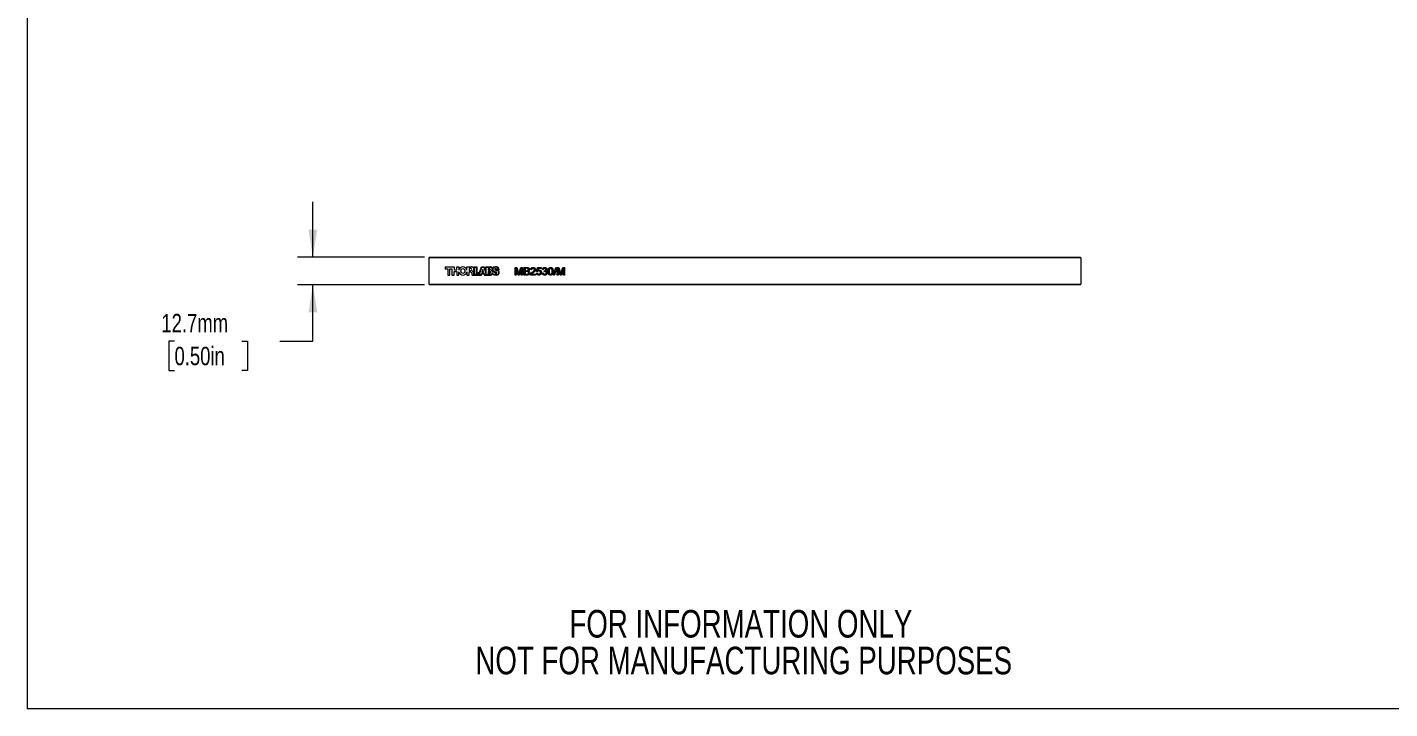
# Model space of a CAD drawing. Header units: millimetres. Extents: x 2 to 278, y 1 to 215.
# Drawn here: x 1.6 to 158.3, y 0.9 to 79.3 of the extents above; entities that cross this region are included whole.
import ezdxf

# ---------------------------------------------------------------- set-up
doc = ezdxf.new("R2010")
doc.units = ezdxf.units.MM
doc.styles.add('SLDTEXTSTYLE0', font='TXT', dxfattribs={"width": 0.75})
doc.dimstyles.new('SLDDIMSTYLE3', dxfattribs={"dimtxt": 2.116667, "dimasz": 3.175, "dimexe": 0, "dimexo": 0.0625, "dimgap": 0.529167, "dimtad": 0, "dimtih": 1, "dimtoh": 1, "dimdec": 1, "dimlfac": 4, "dimrnd": 1e-09, "dimzin": 12, "dimdsep": 46, "dimtxsty": 'SLDTEXTSTYLE0', "dimsah": 1, "dimcen": 0.09, "dimadec": 0, "dimazin": 3, "dimtfac": 1, "dimtdec": 1, "dimtmove": 0, "dimatfit": 0, "dimfxl": 1, "dimfrac": 2, "dimtolj": 1, "dimtzin": 12, "dimarcsym": 0})

# ---------------------------------------------------------------- blocks, each defined once
blk = doc.blocks.new('SW_NOTE_2')
at = {"color": 0, "linetype": 'Continuous', "lineweight": 0, "char_height": 3.175, "attachment_point": 2, "style": 'SLDTEXTSTYLE0'}
for s, insert in [('FOR INFORMATION ONLY', (25.05, 4.09)), ('NOT FOR MANUFACTURING PURPOSES', (25.38, -0.14))]:
    blk.add_mtext(s, dxfattribs=dict(at, insert=insert))
blk = doc.blocks.new('_D_7')
at = {"color": 7, "linetype": 'Continuous', "lineweight": 18}
for p, q in [((34.44, 52.84), (34.44, 59.19)), ((47.26, 52.84), (32.66, 52.84)), ((47.26, 49.66), (32.66, 49.66)), ((34.44, 43.16), (34.44, 49.66)), ((18.52, 43.16), (17.87, 43.16)), ((17.87, 43.16), (17.87, 39.8)), ((26.27, 43.16), (26.92, 43.16)), ((26.92, 43.16), (26.92, 39.8)), ((30.63, 43.16), (34.44, 43.16)), ((17.87, 39.8), (18.52, 39.8)), ((26.92, 39.8), (26.27, 39.8))]:
    blk.add_line(p, q, dxfattribs=at)
for points in [[(34.44, 52.84), (34.94, 56.01), (33.93, 56.01)], [(34.44, 49.66), (33.93, 46.49), (34.94, 46.49)]]:
    blk.add_solid(points, dxfattribs=at)
at = {"color": 7, "linetype": 'Continuous', "lineweight": 18, "char_height": 2.117, "attachment_point": 1, "style": 'SLDTEXTSTYLE0'}
for s, insert in [('12.7mm', (17.01, 46.32)), ('0.50in', (18.52, 42.53))]:
    blk.add_mtext(s, dxfattribs=dict(at, insert=insert))

msp = doc.modelspace()

# ---------------------------------------------------------------- linework, layer by layer
at = {"color": 7, "linetype": 'Continuous', "lineweight": 18}
for p, q in [((1.5793501, 214.64538), (1.5793501, 0.90316426)), ((47.77722733, 52.7625), (47.85222733, 52.8375)), ((48.52722733, 52.7625), (47.77722733, 52.7625)), ((47.77722733, 52.7625), (47.77722733, 49.7375)), ((47.85222733, 52.8375), (48.52722733, 52.8375)), ((48.52722733, 52.8375), (122.02722733, 52.8375)), ((122.02722733, 52.7625), (48.52722733, 52.7625)), ((52.15105463, 51.72688283), (52.68455794, 51.72688283)), ((52.15105463, 51.34810951), (52.15105463, 51.72688283)), ((122.02722733, 52.8375), (122.70222733, 52.8375)), ((122.77722733, 52.7625), (122.02722733, 52.7625)), ((122.77722733, 52.7625), (122.70222733, 52.8375)), ((122.77722733, 52.7625), (122.77722733, 49.7375)), ((49.65222733, 51.71875167), (50.6826846, 51.71875167)), ((49.65222733, 51.71875167), (49.65222733, 51.4998008)), ((49.65222733, 51.4998008), (49.94330894, 51.4998008)), ((49.94330894, 51.4998008), (49.94330894, 50.78125)), ((49.94330894, 50.78125), (50.19324868, 50.78125)), ((50.19324868, 50.78125), (50.19324868, 51.4998008)), ((50.19324868, 51.4998008), (50.43276562, 51.4998008)), ((50.43276562, 51.4998008), (50.43276562, 50.78125)), ((50.43276562, 50.78125), (50.6826846, 50.78125)), ((50.6826846, 51.71875167), (50.6826846, 51.38525374)), ((50.6826846, 51.38525374), (50.98469685, 51.38525374)), ((50.6826846, 50.78125), (50.6826846, 51.17698446)), ((50.6826846, 51.17698446), (50.98469685, 51.17698446)), ((50.98469685, 51.71849288), (51.23461583, 51.71847213)), ((50.98469685, 51.38525374), (50.98469685, 51.71849288)), ((50.98469685, 51.17698446), (50.98469685, 50.78125)), ((50.98469685, 50.78125), (51.23463659, 50.78125)), ((51.23461583, 51.71847213), (51.23461583, 51.34810951)), ((51.23463659, 50.78125), (51.23463659, 51.15163337)), ((52.15105463, 51.15163337), (52.15105463, 50.78125)), ((52.15105463, 50.78125), (52.40097361, 50.78125)), ((52.61392633, 51.53104846), (52.40097361, 51.53104846)), ((52.40097361, 51.53104846), (52.40097361, 51.32275842)), ((52.40097361, 51.32275842), (52.61392633, 51.32275842)), ((52.40097361, 50.78125), (52.40097361, 51.135314)), ((52.40097361, 51.135314), (52.59553156, 51.135314)), ((52.70922182, 51.01502406), (52.72589034, 50.8813524)), ((52.76546041, 50.78125), (53.81588004, 50.78125)), ((52.93023937, 51.04138392), (52.94101373, 50.90668573)), ((52.96853905, 51.71849289), (53.28095334, 51.71849289)), ((52.96853905, 50.83423606), (52.96853905, 51.71849289)), ((53.01540015, 50.82811111), (53.01540015, 51.67163178)), ((53.01540015, 51.67163178), (53.23407148, 51.67163178)), ((53.78602347, 50.82811111), (53.01540015, 50.82811111)), ((53.23407148, 51.67163178), (53.23407148, 51.01555553)), ((53.23407148, 51.01555553), (53.63732199, 51.01555553)), ((53.28095334, 51.71849289), (53.28095334, 51.06241664)), ((53.28095334, 51.06241664), (53.60449637, 51.06241664)), ((53.60449637, 51.06241664), (53.84328662, 51.71849289)), ((53.63732199, 51.01555553), (53.87611223, 51.67163178)), ((53.85885854, 50.98430787), (53.78602347, 50.82811111)), ((53.81588004, 50.78125), (53.88871511, 50.93744677)), ((53.84328662, 51.71849289), (54.13487606, 51.71849289)), ((54.12972695, 50.98430787), (53.85885854, 50.98430787)), ((53.87611223, 51.67163178), (54.10207121, 51.67163178)), ((53.98501188, 51.4165014), (53.88871511, 51.135314)), ((53.88871511, 51.135314), (54.07831884, 51.135314)), ((53.88871511, 50.93744677), (54.09987038, 50.93744677)), ((53.94884349, 51.17698446), (53.98501188, 51.28258286)), ((54.02005909, 51.17698446), (53.94884349, 51.17698446)), ((54.07831884, 51.135314), (53.98501188, 51.4165014)), ((53.98501188, 51.28258286), (54.02005909, 51.17698446)), ((54.09987038, 50.93744677), (54.17270545, 50.78125)), ((54.10207121, 51.67163178), (54.39002721, 50.88049505)), ((54.20256202, 50.82811111), (54.12972695, 50.98430787)), ((54.13487606, 51.71849289), (54.34314534, 51.14625587)), ((54.17270545, 50.78125), (54.87946312, 50.78125)), ((54.87946312, 50.82811111), (54.20256202, 50.82811111)), ((54.34314534, 51.71849289), (54.87946312, 51.71849289)), ((54.34314534, 51.14625587), (54.34314534, 51.71849289)), ((54.39002721, 50.88049505), (54.39002721, 51.67163178)), ((54.39002721, 51.67163178), (54.87946312, 51.67163178)), ((54.78669599, 51.4998008), (54.61584085, 51.4998008)), ((54.61584085, 51.4998008), (54.61584085, 51.33882865)), ((54.61584085, 51.33882865), (54.78669599, 51.33882865)), ((54.80760389, 51.17698446), (54.61584085, 51.17698446)), ((54.61584085, 51.17698446), (54.61584085, 50.99572728)), ((54.61584085, 50.99572728), (54.80760389, 50.99572728)), ((54.78669599, 51.45308504), (54.66255662, 51.45308504)), ((54.66255662, 51.45308504), (54.66255662, 51.38554442)), ((54.66255662, 51.38554442), (54.78669599, 51.38554442)), ((54.66255662, 51.1302687), (54.66255662, 51.04244305)), ((54.80760389, 51.1302687), (54.66255662, 51.1302687)), ((54.66255662, 51.04244305), (54.80760389, 51.04244305)), ((55.33488996, 51.12279417), (55.11898006, 51.12279417)), ((55.27657432, 51.16950994), (55.15705752, 51.16950994)), ((55.55335365, 51.71849289), (55.38924635, 51.71849289)), ((55.55335365, 51.67177712), (55.38924635, 51.67177712)), ((55.59363762, 50.82796577), (55.38924635, 50.82796577)), ((55.59363762, 50.78125), (55.38924635, 50.78125)), ((55.52787817, 51.03102364), (55.4633122, 51.03102364)), ((55.52787817, 50.98430787), (55.4633122, 50.98430787)), ((55.85449388, 51.39355877), (55.56633026, 51.39355877)), ((55.80753813, 51.44027453), (55.58787453, 51.44027453)), ((57.71106601, 51.65625), (57.89668801, 51.65625)), ((57.71106601, 50.78125), (57.71106601, 51.65625)), ((57.83446345, 50.78125), (57.71106601, 50.78125)), ((57.83446345, 51.52163462), (57.83446345, 50.78125)), ((58.06653476, 50.78125), (57.83446345, 51.52163462)), ((57.89668801, 51.65625), (58.09230099, 51.04224259)), ((58.19554117, 50.78125), (58.06653476, 50.78125)), ((58.1746828, 51.05275942), (58.36836769, 51.65625)), ((58.42901473, 51.52163462), (58.19554117, 50.78125)), ((58.36836769, 51.65625), (58.55241216, 51.65625)), ((58.42901473, 50.78125), (58.42901473, 51.52163462)), ((58.55241216, 50.78125), (58.42901473, 50.78125)), ((58.55241216, 51.65625), (58.55241216, 50.78125)), ((58.73189934, 51.65625), (59.0594985, 51.65625)), ((58.73189934, 50.78125), (58.73189934, 51.65625)), ((59.0603749, 50.78125), (58.73189934, 50.78125)), ((59.02198849, 51.55528846), (58.85529678, 51.55528846)), ((58.85529678, 51.55528846), (58.85529678, 51.28605769)), ((58.85529678, 51.28605769), (59.03566036, 51.28605769)), ((59.04810527, 51.18509615), (58.85529678, 51.18509615)), ((58.85529678, 51.18509615), (58.85529678, 50.88221154)), ((58.85529678, 50.88221154), (59.06230299, 50.88221154)), ((60.04439934, 50.78125), (59.47228396, 50.78125)), ((59.59568139, 51.39823718), (59.48350191, 51.40945513)), ((59.61636449, 50.89342949), (60.04439934, 50.89342949)), ((60.04439934, 50.89342949), (60.04439934, 50.78125)), ((60.16779678, 51.01682692), (60.27997627, 51.02804487)), ((60.17901473, 51.1963141), (60.26875832, 51.64503205)), ((60.29119421, 51.18509615), (60.17901473, 51.1963141)), ((60.26875832, 51.64503205), (60.68382242, 51.64503205)), ((60.36042999, 51.53285256), (60.31590876, 51.30621494)), ((60.68382242, 51.53285256), (60.36042999, 51.53285256)), ((60.68382242, 51.64503205), (60.68382242, 51.53285256)), ((60.8408737, 51.01682692), (60.95305319, 51.02804487)), ((60.96427114, 51.42067308), (60.85209165, 51.43189103)), ((61.05296305, 51.1963141), (61.06453155, 51.29727564)), ((62.1309378, 50.78125), (62.37773268, 51.65625)), ((62.22366116, 50.78125), (62.1309378, 50.78125)), ((62.47045603, 51.65625), (62.22366116, 50.78125)), ((62.37773268, 51.65625), (62.47045603, 51.65625)), ((62.54600191, 51.65625), (62.7316239, 51.65625)), ((62.54600191, 50.78125), (62.54600191, 51.65625)), ((62.66939934, 50.78125), (62.54600191, 50.78125)), ((62.66939934, 51.52163462), (62.66939934, 50.78125)), ((62.90147066, 50.78125), (62.66939934, 51.52163462)), ((62.7316239, 51.65625), (62.92723688, 51.04224259)), ((63.03047707, 50.78125), (62.90147066, 50.78125)), ((63.00961869, 51.05275942), (63.20330359, 51.65625)), ((63.26395063, 51.52163462), (63.03047707, 50.78125)), ((63.20330359, 51.65625), (63.38734806, 51.65625)), ((63.26395063, 50.78125), (63.26395063, 51.52163462)), ((63.38734806, 50.78125), (63.26395063, 50.78125)), ((63.38734806, 51.65625), (63.38734806, 50.78125)), ((47.77722733, 49.7375), (48.52722733, 49.7375)), ((47.77722733, 49.7375), (47.85222733, 49.6625)), ((48.52722733, 49.6625), (47.85222733, 49.6625)), ((48.52722733, 49.7375), (122.02722733, 49.7375)), ((122.02722733, 49.6625), (48.52722733, 49.6625)), ((122.02722733, 49.7375), (122.77722733, 49.7375)), ((122.70222733, 49.6625), (122.02722733, 49.6625)), ((122.70222733, 49.6625), (122.77722733, 49.7375)), ((277.98920685, 0.90316426), (1.5793501, 0.90316426))]:
    msp.add_line(p, q, dxfattribs=at)
for centre, radius, start, end in [((52.68455794, 51.45798321), 0.26889961, 297.1134826141, 90), ((51.69283523, 51.24978394), 0.46865012, 12.1109791362, 167.8890208638), ((51.69284561, 51.24987167), 0.46862167, 192.1008118616, 347.8991881384), ((52.59553156, 51.04389716), 0.09141684, 52.4100725964, 90), ((52.61392633, 51.42690344), 0.10414502, 270, 90), ((52.55887147, 50.99627575), 0.15151477, 7.1079509404, 52.4100725964), ((52.9397576, 50.90802112), 0.21552361, 187.1079509404, 216.0294218597), ((52.71648099, 51.02428562), 0.21444112, 4.5732911332, 64.9992957774), ((53.07922259, 50.9177409), 0.1386503, 184.5732911332, 217.0326094043), ((54.78669599, 51.41931473), 0.08048608, 270, 90), ((54.78669599, 51.41931473), 0.03377031, 270, 90), ((54.80760389, 51.08635587), 0.09062859, 270, 90), ((54.80760389, 51.08635587), 0.04391282, 270, 90), ((54.87946312, 51.4633591), 0.25513379, 20.1507378162, 90), ((54.87946312, 51.46335222), 0.20827957, 303.3716458852, 90), ((54.87946312, 51.07486097), 0.24674987, 270, 341.4360335013), ((54.87946312, 51.0748664), 0.2936164, 270, 324.6613718464), ((54.91363322, 51.0989631), 0.20672504, 6.6197219902, 67.1132189195), ((54.87946312, 51.46335222), 0.25499533, 319.1480254174, 332.4386600362), ((54.91363322, 51.0989631), 0.25344081, 16.162126591, 51.2284494091), ((55.38320785, 51.45031581), 0.2968579, 200.7036347822, 234.5132066772), ((55.38924635, 51.13818315), 0.31021738, 207.2163082387, 270), ((55.38924635, 51.41649449), 0.3019984, 90, 153.4989559302), ((55.38924635, 51.13818315), 0.35693315, 220.782883296, 270), ((55.33777516, 51.43255912), 0.20136273, 162.6663729139, 201.3472986925), ((55.38924635, 51.41649449), 0.25528263, 90, 162.6663729139), ((55.38320785, 51.45031581), 0.25014213, 201.3472986925, 234.5132066772), ((55.47972418, 51.58569269), 0.46311764, 234.5132066193, 243.9817675759), ((55.47972418, 51.58569269), 0.41640187, 234.5132066772, 253.9332399598), ((55.4633122, 51.11309581), 0.12878793, 175.6812563882, 270), ((55.43208192, 51.43616959), 0.07393616, 87.4257257733, 253.6930494079), ((55.77418702, 52.608109), 1.48037718, 253.9332399598, 260.9264547927), ((55.4633122, 51.11309581), 0.08207216, 166.7831163857, 270), ((55.77418702, 52.608109), 1.52709295, 255.1734699542, 260.9264548235), ((55.43208192, 51.43616959), 0.02722039, 87.4257257733, 253.6930494079), ((55.90235447, 53.04365237), 1.7487965, 253.6930494078, 258.785070704), ((55.90235447, 53.04365237), 1.70208073, 253.6930494078, 258.785070704), ((55.42535539, 51.28655761), 0.1769835, 37.1988160903, 87.4257257733), ((55.42535539, 51.28655761), 0.22369927, 43.4056227417, 87.4257257733), ((55.52787817, 51.06579184), 0.08148397, 270, 80.9264547927), ((55.52787817, 51.06579184), 0.0347682, 270, 80.9264547927), ((55.55335365, 51.41648149), 0.3020114, 355.6470532788, 90), ((55.55335365, 51.41648149), 0.25529563, 5.347613541, 90), ((55.38372469, 50.42795784), 0.91781835, 71.8990907633, 78.785070704), ((55.38372469, 50.42795784), 0.96453412, 71.8990907633, 78.785070704), ((55.59363762, 51.07015275), 0.28890275, 270, 71.8990907634), ((55.59363762, 51.07015275), 0.24218698, 270, 71.8990907634)]:
    msp.add_arc(centre, radius, start, end, dxfattribs=at)
msp.add_ellipse((51.69284561, 51.24987167), major_axis=(0, 0.2811768), ratio=0.8147689678, dxfattribs=at)
for points, knots in [([(58.09230099, 51.04224259), (58.09445372, 51.03528695), (58.09861697, 51.02183516), (58.10479058, 51.00240954), (58.11040753, 50.98435778), (58.11546648, 50.96762241), (58.12024067, 50.95228654), (58.12437437, 50.93822432), (58.12832632, 50.92559201), (58.13064234, 50.91756376), (58.13173909, 50.91376202)], [0, 0, 0, 0, 0.1625255217, 0.314314898, 0.4549784905, 0.5845192374, 0.7045671033, 0.8134949897, 0.9116812597, 1, 1, 1, 1]), ([(58.13173909, 50.91376202), (58.1329606, 50.91791196), (58.13556007, 50.92674329), (58.13977422, 50.94062905), (58.14425819, 50.9559952), (58.14962414, 50.97257763), (58.1552175, 50.99063646), (58.16108846, 51.0101567), (58.1678605, 51.03094345), (58.17236086, 51.04533444), (58.1746828, 51.05275942)], [0, 0, 0, 0, 0.0892047702, 0.1898334557, 0.299232592, 0.4192609378, 0.5492073902, 0.6890743637, 0.8395791979, 1, 1, 1, 1]), ([(59.22548909, 51.41856971), (59.22526256, 51.42577131), (59.2248211, 51.43980639), (59.22111539, 51.46018776), (59.21470279, 51.47914888), (59.20601838, 51.49668559), (59.19502161, 51.51228702), (59.18189658, 51.52570059), (59.16617372, 51.53584066), (59.15147756, 51.54216606), (59.13825953, 51.54612319), (59.12644968, 51.54846447), (59.11305379, 51.55052736), (59.09802777, 51.55228117), (59.08136595, 51.55364228), (59.06301698, 51.55472359), (59.04302454, 51.55518269), (59.02917509, 51.55525233), (59.02198849, 51.55528846)], [0, 0, 0, 0, 0.0760105192, 0.1481357362, 0.2177881778, 0.2867678985, 0.3540434632, 0.41861084, 0.4836364389, 0.5502295626, 0.5869278113, 0.629157825, 0.6772382243, 0.7300426397, 0.7888625661, 0.8537504515, 0.9241097665, 1, 1, 1, 1]), ([(59.03566036, 51.28605769), (59.04156231, 51.28608104), (59.05290128, 51.2861259), (59.06925747, 51.2867514), (59.08435346, 51.28728504), (59.09813083, 51.28862444), (59.11065786, 51.28993632), (59.12188441, 51.29170232), (59.13186547, 51.29369219), (59.13797687, 51.29553795), (59.14082863, 51.29639924)], [0, 0, 0, 0, 0.1669801744, 0.3208066329, 0.4631345049, 0.594248054, 0.7123671525, 0.819454951, 0.9157522666, 1, 1, 1, 1]), ([(59.25914293, 51.03365385), (59.25890149, 51.0416211), (59.25843065, 51.05715805), (59.25395518, 51.07960974), (59.24656242, 51.10043396), (59.23615558, 51.11934232), (59.22339104, 51.13634876), (59.20794724, 51.15077486), (59.18993966, 51.16222268), (59.16931294, 51.17120701), (59.14520444, 51.1775992), (59.11694858, 51.18193592), (59.08409338, 51.1847343), (59.06061511, 51.18497037), (59.04810527, 51.18509615)], [0, 0, 0, 0, 0.0801399025, 0.1562809906, 0.229406049, 0.301798697, 0.3727428628, 0.4426676099, 0.5133209646, 0.5865476924, 0.6683225082, 0.7636766255, 0.8740807567, 1, 1, 1, 1]), ([(59.0594985, 51.65625), (59.06762242, 51.65621883), (59.08347449, 51.65615802), (59.10662179, 51.65463717), (59.12854402, 51.65255695), (59.14928836, 51.6498755), (59.16876505, 51.64598475), (59.18695595, 51.64127138), (59.20395572, 51.63583465), (59.22473534, 51.62755276), (59.24868158, 51.61480517), (59.27433028, 51.59578374), (59.29664564, 51.57294584), (59.31500791, 51.54676089), (59.33013643, 51.51879042), (59.34086238, 51.4895673), (59.34772006, 51.45972779), (59.34849814, 51.43952259), (59.34888652, 51.4294371)], [0, 0, 0, 0, 0.0587320371, 0.1146029008, 0.16765681, 0.2179667071, 0.2657752056, 0.3111706511, 0.3537918047, 0.394744908, 0.4728059511, 0.5491923666, 0.6247801076, 0.702624764, 0.7797414322, 0.854063464, 0.9271552664, 1, 1, 1, 1]), ([(59.38254037, 51.03190104), (59.38223811, 51.02195065), (59.38163898, 51.00222777), (59.37682736, 50.97319901), (59.36869597, 50.94527579), (59.35750381, 50.91890959), (59.3441679, 50.89453016), (59.32901116, 50.87277583), (59.31242014, 50.85387044), (59.29392764, 50.83796764), (59.27365295, 50.82447081), (59.25102342, 50.8131056), (59.22621402, 50.80308257), (59.19872051, 50.7950758), (59.16855542, 50.78871524), (59.13530936, 50.78458277), (59.09893127, 50.78162448), (59.07358621, 50.78137831), (59.0603749, 50.78125)], [0, 0, 0, 0, 0.06425457542, 0.12736038683, 0.18947184209, 0.25172076293, 0.31202728409, 0.36867465712, 0.42268149181, 0.47406042523, 0.52577377227, 0.57962210486, 0.63737528553, 0.69840038182, 0.76435733101, 0.83631476798, 0.91467779425, 1, 1, 1, 1]), ([(59.06230299, 50.88221154), (59.07054136, 50.88230619), (59.08567752, 50.88248008), (59.10638082, 50.88302559), (59.1231155, 50.88435807), (59.13288766, 50.88579281), (59.13714774, 50.88641827)], [0, 0, 0, 0, 0.3293954641, 0.6051903469, 0.8278865787, 1, 1, 1, 1]), ([(59.13714774, 50.88641827), (59.14325543, 50.88770204), (59.1550815, 50.89018776), (59.17175341, 50.89573563), (59.18703945, 50.90209101), (59.20067282, 50.91016798), (59.21329699, 50.91947615), (59.22426834, 50.93110249), (59.23437347, 50.94431198), (59.24312867, 50.95942874), (59.25020853, 50.97615191), (59.25561954, 50.99422309), (59.25850184, 51.01357894), (59.25892622, 51.02686778), (59.25914293, 51.03365385)], [0, 0, 0, 0, 0.0889709577, 0.1722707768, 0.2503120305, 0.3246551996, 0.3978444502, 0.4733008807, 0.5518258887, 0.6347494835, 0.7217660119, 0.8103926656, 0.9031752368, 1, 1, 1, 1]), ([(59.14082863, 51.29639924), (59.14752925, 51.29874647), (59.16044664, 51.30327143), (59.17775716, 51.31354808), (59.19250069, 51.32588001), (59.20463772, 51.34048497), (59.21396443, 51.3572848), (59.22087991, 51.37593111), (59.22466629, 51.39668457), (59.22520737, 51.41107636), (59.22548909, 51.41856971)], [0, 0, 0, 0, 0.1323768784, 0.2551949198, 0.3737221417, 0.4900113154, 0.6078124214, 0.7311098159, 0.8599973778, 1, 1, 1, 1]), ([(59.34888652, 51.4294371), (59.34847825, 51.42005391), (59.34766564, 51.40137801), (59.34119818, 51.37386726), (59.33099055, 51.3471545), (59.31655667, 51.32156446), (59.29810836, 51.29756532), (59.27523772, 51.27596907), (59.24827341, 51.25672942), (59.22803669, 51.24647412), (59.21760147, 51.2411859)], [0, 0, 0, 0, 0.1158426906, 0.2305685485, 0.3473546045, 0.4682527467, 0.5923025715, 0.7199701656, 0.8556003811, 1, 1, 1, 1]), ([(59.21760147, 51.2411859), (59.22405677, 51.23916511), (59.23669514, 51.23520876), (59.25486412, 51.22796919), (59.27191924, 51.2197259), (59.28789763, 51.21046534), (59.30269133, 51.20010177), (59.31625858, 51.18861902), (59.32869347, 51.17619479), (59.33997377, 51.16283663), (59.34988233, 51.1486305), (59.35876907, 51.13388691), (59.36610736, 51.11842829), (59.37212228, 51.10229479), (59.37681482, 51.08558609), (59.38018457, 51.06823794), (59.38210524, 51.0502907), (59.38239372, 51.03809878), (59.38254037, 51.03190104)], [0, 0, 0, 0, 0.0704642259, 0.1379569656, 0.2035785636, 0.2676916802, 0.3301858649, 0.3915337641, 0.4526637735, 0.5131537881, 0.5734535531, 0.6329675594, 0.6923319074, 0.7514741916, 0.8121874455, 0.8729617178, 0.9354203068, 1, 1, 1, 1]), ([(59.47228396, 50.78125), (59.47227225, 50.78791714), (59.47224886, 50.80122908), (59.47450145, 50.82091659), (59.47802947, 50.84034293), (59.48201859, 50.85280027), (59.48402775, 50.85907452)], [0, 0, 0, 0, 0.2526433276, 0.5044398526, 0.7504068043, 1, 1, 1, 1]), ([(59.48350191, 51.40945513), (59.48464966, 51.41923184), (59.48688252, 51.4382516), (59.49244427, 51.46579852), (59.50025246, 51.49142505), (59.50959562, 51.51548849), (59.52130815, 51.53757918), (59.53454816, 51.55815407), (59.55016414, 51.5765606), (59.56741566, 51.59337896), (59.58649172, 51.60820037), (59.60721313, 51.62114893), (59.62957042, 51.63197959), (59.65343906, 51.64094694), (59.67887385, 51.64775068), (59.70583881, 51.65262961), (59.7343773, 51.65563704), (59.7539522, 51.65604276), (59.76395063, 51.65625)], [0, 0, 0, 0, 0.0706752902, 0.13749269384, 0.20147282537, 0.26286932177, 0.32255008653, 0.38073725134, 0.43821973686, 0.49548743706, 0.5534836797, 0.61134620623, 0.67064373881, 0.73158694842, 0.7941831938, 0.85944511193, 0.9282076354, 1, 1, 1, 1]), ([(59.48402775, 50.85907452), (59.48774, 50.86932589), (59.49529876, 50.89019937), (59.51061289, 50.92031689), (59.52862592, 50.95025227), (59.54616415, 50.97462389), (59.56222537, 50.99409511), (59.5756948, 51.00932909), (59.5906214, 51.02492286), (59.60699321, 51.04087358), (59.62465267, 51.05728455), (59.64362387, 51.0742105), (59.66413083, 51.091336), (59.67844683, 51.10268749), (59.68577555, 51.1084986)], [0, 0, 0, 0, 0.1003881431, 0.204406793, 0.3106860831, 0.4221572939, 0.4806854608, 0.5432381545, 0.6094995046, 0.6795546088, 0.7538412221, 0.8316406765, 0.9138127068, 1, 1, 1, 1]), ([(59.7614967, 51.55528846), (59.75541457, 51.55514878), (59.74351139, 51.55487542), (59.72611213, 51.55288554), (59.70959456, 51.54984528), (59.69399808, 51.54519698), (59.67934169, 51.53934126), (59.66568508, 51.53197047), (59.65280955, 51.52365019), (59.6411206, 51.5137996), (59.63055043, 51.5028773), (59.62116659, 51.49098623), (59.61347794, 51.4778969), (59.60712833, 51.46389712), (59.60202272, 51.44894289), (59.59831621, 51.43291987), (59.5962954, 51.41587434), (59.59588903, 51.40420156), (59.59568139, 51.39823718)], [0, 0, 0, 0, 0.0706964833, 0.1383582132, 0.2033698683, 0.2657002133, 0.3272558682, 0.3865123433, 0.4458582975, 0.5051731438, 0.5637797628, 0.6223430643, 0.6808235796, 0.7397951568, 0.800801163, 0.8642394616, 0.9306310982, 1, 1, 1, 1]), ([(59.79041797, 51.05573918), (59.78275396, 51.04949986), (59.76813987, 51.03760243), (59.7473485, 51.02035442), (59.72872575, 51.00453845), (59.71183614, 50.99067042), (59.69729478, 50.97807956), (59.68458946, 50.96731728), (59.67418178, 50.95784246), (59.65833272, 50.94345002), (59.63825854, 50.92293506), (59.62346702, 50.90300124), (59.61636449, 50.89342949)], [0, 0, 0, 0, 0.1241996727, 0.2368296581, 0.3394949853, 0.43125351, 0.5114548721, 0.5812230366, 0.6404953749, 0.6883082049, 0.8503329734, 1, 1, 1, 1]), ([(59.68577555, 51.1084986), (59.69703426, 51.11797488), (59.71871364, 51.13622206), (59.74932831, 51.16329918), (59.77728983, 51.18844182), (59.80215295, 51.21209065), (59.82412101, 51.23401631), (59.8432456, 51.2541691), (59.85969126, 51.27248615), (59.87325725, 51.28963044), (59.88470328, 51.30581942), (59.89440278, 51.32161077), (59.90248603, 51.33728033), (59.9092183, 51.35277852), (59.91454295, 51.36817162), (59.91817245, 51.38350447), (59.92063386, 51.39862493), (59.92088012, 51.40868625), (59.92100191, 51.41366186)], [0, 0, 0, 0, 0.11140966, 0.2145263673, 0.3094172254, 0.3960871908, 0.4742842164, 0.5443738816, 0.6064195628, 0.6605816024, 0.7097938181, 0.7564506486, 0.8007673253, 0.8431682879, 0.8842948686, 0.9238845021, 0.9623587101, 1, 1, 1, 1]), ([(59.92100191, 51.41366186), (59.92088011, 51.41857942), (59.92064114, 51.4282274), (59.91837385, 51.44234715), (59.91521761, 51.45594482), (59.91011492, 51.4687756), (59.90404118, 51.48121947), (59.89625014, 51.49288322), (59.88723751, 51.50405753), (59.87691882, 51.5144478), (59.86564839, 51.52419553), (59.85305529, 51.53229827), (59.83996663, 51.53959314), (59.82593086, 51.54545864), (59.8109708, 51.54976578), (59.79519534, 51.55289165), (59.77860699, 51.55487362), (59.7672866, 51.55514809), (59.7614967, 51.55528846)], [0, 0, 0, 0, 0.0617621568, 0.1211739927, 0.1794214068, 0.2368434347, 0.2943217954, 0.3531909628, 0.4127207064, 0.4745221507, 0.5370567441, 0.5995913376, 0.6623669794, 0.7252456447, 0.7903164461, 0.857724301, 0.9272319524, 1, 1, 1, 1]), ([(59.76395063, 51.65625), (59.77406873, 51.65607674), (59.79377886, 51.65573923), (59.82249969, 51.65228578), (59.84959858, 51.64690708), (59.87517489, 51.63941081), (59.89907749, 51.62958097), (59.92132479, 51.61757112), (59.94201935, 51.60349842), (59.96081542, 51.58719394), (59.97776432, 51.56939486), (59.99261754, 51.55039941), (60.00503554, 51.53028873), (60.0156087, 51.50933695), (60.0234512, 51.48710136), (60.02896619, 51.46388428), (60.03271379, 51.43966584), (60.03302345, 51.42314155), (60.03318139, 51.41471354)], [0, 0, 0, 0, 0.0747118903, 0.1455392024, 0.2133390573, 0.2786150735, 0.3420941969, 0.403890076, 0.4650633526, 0.5265767364, 0.587328334, 0.6463804557, 0.7043453084, 0.761671949, 0.819417859, 0.8780393998, 0.937795509, 1, 1, 1, 1]), ([(60.03318139, 51.41471354), (60.03294022, 51.40605472), (60.03245735, 51.38871796), (60.02868844, 51.36280462), (60.0222398, 51.33717249), (60.01369062, 51.31150963), (60.00201067, 51.28571416), (59.98725503, 51.25943026), (59.96894905, 51.23256082), (59.95134383, 51.20971881), (59.93495622, 51.19057144), (59.92043016, 51.17481204), (59.90362435, 51.15806874), (59.88516923, 51.13976166), (59.86431212, 51.12054057), (59.8416523, 51.09982988), (59.81669372, 51.07817463), (59.79936761, 51.06338079), (59.79041797, 51.05573918)], [0, 0, 0, 0, 0.05794487546, 0.11601762543, 0.17482578436, 0.23468309008, 0.29682703033, 0.36406133596, 0.43619242405, 0.51426011954, 0.55697589717, 0.60485592838, 0.65767520107, 0.71575058466, 0.77883979917, 0.84750118947, 0.92122823095, 1, 1, 1, 1]), ([(60.43965676, 50.77003205), (60.43024051, 50.77022306), (60.41182044, 50.77059671), (60.38485019, 50.77384503), (60.35919828, 50.77902495), (60.3348567, 50.78645456), (60.3117521, 50.79584258), (60.29015304, 50.80776857), (60.26968469, 50.82141117), (60.25079729, 50.83719069), (60.23358842, 50.85479092), (60.21816892, 50.87383896), (60.20474746, 50.89434721), (60.19333051, 50.91619297), (60.18381502, 50.93935529), (60.17653529, 50.96399225), (60.17076914, 50.98986212), (60.16879795, 51.00774441), (60.16779678, 51.01682692)], [0, 0, 0, 0, 0.0692980235, 0.1355608441, 0.1996709556, 0.2617162385, 0.3226619299, 0.3829069238, 0.4430320331, 0.5035007874, 0.563724281, 0.6239800221, 0.683629387, 0.7438482725, 0.8051918462, 0.867648743, 0.9327780842, 1, 1, 1, 1]), ([(60.27997627, 51.02804487), (60.28108702, 51.02172417), (60.28324761, 51.00942943), (60.28736484, 50.99163243), (60.29271197, 50.97509852), (60.29872004, 50.9596845), (60.30586166, 50.94555336), (60.31359966, 50.93248198), (60.32272504, 50.92093436), (60.33231917, 50.91030653), (60.34284945, 50.90094153), (60.35441749, 50.89304651), (60.36670056, 50.88615859), (60.37984823, 50.88051906), (60.39388068, 50.87639123), (60.4086193, 50.87312682), (60.42425387, 50.8714819), (60.43492123, 50.87115844), (60.44035788, 50.87099359)], [0, 0, 0, 0, 0.0773613371, 0.1504798323, 0.2199772369, 0.2866809969, 0.3496784942, 0.410679625, 0.4694271135, 0.5267557014, 0.5831419808, 0.6388244278, 0.6952634704, 0.7526958049, 0.8108491833, 0.8713563036, 0.934436431, 1, 1, 1, 1]), ([(60.44088372, 51.26362179), (60.43216003, 51.26336661), (60.41542997, 51.26287722), (60.39139058, 51.25876019), (60.36950667, 51.25210964), (60.35002598, 51.2421978), (60.33262095, 51.23035648), (60.31692999, 51.2169575), (60.30282372, 51.2020099), (60.29508586, 51.19075609), (60.29119421, 51.18509615)], [0, 0, 0, 0, 0.1478596367, 0.2835613219, 0.4123693961, 0.5342363559, 0.6526916293, 0.7686630595, 0.8836524019, 1, 1, 1, 1]), ([(60.31590876, 51.30621494), (60.32209852, 51.31085983), (60.33425424, 51.31998165), (60.35321498, 51.33192547), (60.37244684, 51.34199332), (60.39183786, 51.35023803), (60.41154208, 51.35666065), (60.43144059, 51.3611228), (60.45160114, 51.36413857), (60.46511999, 51.36443466), (60.47190836, 51.36458333)], [0, 0, 0, 0, 0.1367294019, 0.2685149168, 0.3955294047, 0.5199999536, 0.6404964768, 0.7612361018, 0.8801067172, 1, 1, 1, 1]), ([(60.66173708, 50.876252), (60.65486369, 50.86777719), (60.64134297, 50.85110634), (60.61793201, 50.82946856), (60.59276489, 50.81107943), (60.56569184, 50.79613959), (60.53689461, 50.78413417), (60.50601945, 50.77614501), (60.47343941, 50.77077997), (60.45107258, 50.77028479), (60.43965676, 50.77003205)], [0, 0, 0, 0, 0.1278926195, 0.2515785135, 0.3727928197, 0.4927776986, 0.6135900692, 0.7378086493, 0.8661799015, 1, 1, 1, 1]), ([(60.44035788, 50.87099359), (60.44702742, 50.87115475), (60.46007002, 50.87146989), (60.47904452, 50.87413528), (60.49696747, 50.87853019), (60.51375311, 50.88468054), (60.52959823, 50.89232923), (60.54397717, 50.9022329), (60.55767394, 50.91336559), (60.56980717, 50.9266379), (60.58085181, 50.94108703), (60.59038417, 50.95685886), (60.59840907, 50.97373203), (60.60516516, 50.99170331), (60.61015404, 51.01087536), (60.61382376, 51.03114618), (60.61617958, 51.0525287), (60.61640143, 51.06718456), (60.61651473, 51.07466947)], [0, 0, 0, 0, 0.06580103761, 0.12867679595, 0.18867587495, 0.24759843673, 0.30484942012, 0.36178589928, 0.41952270637, 0.47868181542, 0.53876950304, 0.59879905601, 0.6601842815, 0.72295153061, 0.7879926891, 0.85540376843, 0.92615306128, 1, 1, 1, 1]), ([(60.61651473, 51.07466947), (60.61638595, 51.0818025), (60.61613519, 51.09569215), (60.6140234, 51.1159178), (60.61046056, 51.13493603), (60.60585057, 51.15295646), (60.59949629, 51.16969749), (60.59195975, 51.18540186), (60.58272717, 51.19973626), (60.57245532, 51.21314703), (60.56072357, 51.22516924), (60.54737343, 51.23532047), (60.53292861, 51.24420486), (60.51709818, 51.25140953), (60.49987282, 51.25676234), (60.48142371, 51.26088084), (60.4615594, 51.26304701), (60.44789942, 51.26342676), (60.44088372, 51.26362179)], [0, 0, 0, 0, 0.0728659335, 0.141886872, 0.2074526264, 0.27043768, 0.3316408722, 0.3901075775, 0.4480692869, 0.5055029519, 0.5624881528, 0.6190843289, 0.6764155307, 0.7354523605, 0.7962407694, 0.8604056781, 0.9283049273, 1, 1, 1, 1]), ([(60.47190836, 51.36458333), (60.48074296, 51.36435186), (60.49814045, 51.36389603), (60.52377624, 51.36015083), (60.54828837, 51.35379311), (60.57186911, 51.34523018), (60.59420752, 51.33387855), (60.61552987, 51.32013415), (60.63575007, 51.30388367), (60.65475382, 51.28543373), (60.67199098, 51.26495235), (60.68741879, 51.24310752), (60.70001939, 51.21946195), (60.71061736, 51.19463304), (60.71861057, 51.1682132), (60.7246777, 51.1405774), (60.7279216, 51.11138011), (60.72843264, 51.09150356), (60.72869422, 51.08133013)], [0, 0, 0, 0, 0.0619974191, 0.1220879541, 0.1813753108, 0.2395080084, 0.2978356979, 0.3568799707, 0.4172818251, 0.4796404091, 0.5425000675, 0.6049624196, 0.6669910331, 0.730216243, 0.7941728633, 0.8604581432, 0.92857818, 1, 1, 1, 1]), ([(60.72869422, 51.08133013), (60.72849559, 51.071623), (60.72810325, 51.05244866), (60.72488794, 51.02419171), (60.71959148, 50.99696393), (60.71250099, 50.97068466), (60.70292078, 50.94550317), (60.69130088, 50.92133811), (60.67789667, 50.89793732), (60.6671472, 50.88351209), (60.66173708, 50.876252)], [0, 0, 0, 0, 0.1324616222, 0.261649501, 0.3875466984, 0.5107816293, 0.6326753606, 0.7546603541, 0.8765227798, 1, 1, 1, 1]), ([(61.11308424, 50.77003205), (61.10389883, 50.77020507), (61.08581589, 50.77054568), (61.05934619, 50.77409424), (61.03398684, 50.77913007), (61.00993837, 50.7868934), (60.98692143, 50.79636066), (60.96532586, 50.80847258), (60.94476333, 50.8223766), (60.9256199, 50.83846996), (60.90800187, 50.85623283), (60.89228447, 50.87540246), (60.87878784, 50.89593631), (60.86688791, 50.91752715), (60.8572697, 50.94058197), (60.84978039, 50.96490283), (60.84406969, 50.99039948), (60.84195062, 51.00792193), (60.8408737, 51.01682692)], [0, 0, 0, 0, 0.0677943994, 0.13346413693, 0.19693373356, 0.25848062161, 0.31978653768, 0.38043136778, 0.44099017245, 0.5028674289, 0.56480633931, 0.62552634169, 0.68560360686, 0.746040846, 0.80734676207, 0.86971703636, 0.93378954091, 1, 1, 1, 1]), ([(60.85209165, 51.43189103), (60.85384647, 51.44056487), (60.85728869, 51.45757929), (60.86430162, 51.48215274), (60.8728538, 51.50522022), (60.88312212, 51.52667597), (60.89462149, 51.54677674), (60.90788684, 51.56528413), (60.92260717, 51.58230816), (60.93880864, 51.5977969), (60.95627128, 51.61163007), (60.97490715, 51.623563), (60.99456332, 51.63367788), (61.01525817, 51.64183226), (61.03697534, 51.64846301), (61.0597766, 51.65285589), (61.08355875, 51.65582746), (61.09975342, 51.65610742), (61.10800111, 51.65625)], [0, 0, 0, 0, 0.071036323, 0.1393433396, 0.2049584727, 0.2683315831, 0.330129261, 0.3906639765, 0.4508614486, 0.5105872658, 0.570373854, 0.6294550092, 0.6879935231, 0.7475809941, 0.8078387615, 0.8700340388, 0.9338104564, 1, 1, 1, 1]), ([(60.95305319, 51.02804487), (60.95454868, 51.02130446), (60.95744233, 51.00826227), (60.96301008, 50.98957798), (60.96889085, 50.97223478), (60.97618119, 50.9566206), (60.98329499, 50.94209688), (60.99165478, 50.92926372), (61.00058738, 50.9177863), (61.01025791, 50.90770723), (61.02077783, 50.89902792), (61.03200687, 50.89143306), (61.04418251, 50.88509033), (61.05721154, 50.88006843), (61.07098423, 50.87600316), (61.08557541, 50.8730181), (61.10106225, 50.87123987), (61.11167722, 50.87107702), (61.11711569, 50.87099359)], [0, 0, 0, 0, 0.0825664818, 0.1597600173, 0.2331545002, 0.3013562791, 0.3657520143, 0.4264371723, 0.484185254, 0.5395491543, 0.5931555898, 0.6470483404, 0.7014463748, 0.7569996744, 0.8138396237, 0.8730579525, 0.934962594, 1, 1, 1, 1]), ([(61.11150672, 51.55528846), (61.10211842, 51.5549224), (61.08398823, 51.55421547), (61.05803095, 51.54767494), (61.03450897, 51.53709151), (61.01709443, 51.5246801), (61.00472857, 51.51281408), (60.99628204, 51.50275627), (60.98872709, 51.49164951), (60.98204232, 51.47949777), (60.97631804, 51.46625217), (60.97115776, 51.4520768), (60.96716322, 51.43674472), (60.96525151, 51.42612111), (60.96427114, 51.42067308)], [0, 0, 0, 0, 0.1277971582, 0.2467952527, 0.3622843156, 0.4776524647, 0.5362368417, 0.5955904355, 0.6563437591, 0.7190851405, 0.7843491651, 0.8528755346, 0.9245512555, 1, 1, 1, 1]), ([(61.12552915, 51.20823317), (61.12037976, 51.20809675), (61.10945155, 51.20780723), (61.09220318, 51.20525085), (61.07309768, 51.20167133), (61.05989524, 51.19815855), (61.05296305, 51.1963141)], [0, 0, 0, 0, 0.2094025526, 0.4444010364, 0.7082720669, 1, 1, 1, 1]), ([(61.06453155, 51.29727564), (61.06756686, 51.29694396), (61.0729292, 51.29635801), (61.07831859, 51.29614229), (61.08065736, 51.29604868)], [0, 0, 0, 0, 0.566041224, 1, 1, 1, 1]), ([(61.08065736, 51.29604868), (61.09097415, 51.29644257), (61.11121247, 51.29721526), (61.14071601, 51.30363568), (61.16867671, 51.31374441), (61.19027816, 51.3258056), (61.20629706, 51.33714981), (61.21639826, 51.34737822), (61.22550502, 51.35823262), (61.2322994, 51.37068302), (61.23816932, 51.38391187), (61.24180426, 51.39844029), (61.24445516, 51.41391514), (61.24463004, 51.42463343), (61.24471986, 51.43013822)], [0, 0, 0, 0, 0.12978907566, 0.25460537009, 0.37843549248, 0.50291958268, 0.56501796698, 0.62484777463, 0.68344808719, 0.74276451976, 0.80275695781, 0.86522037425, 0.9307788121, 1, 1, 1, 1]), ([(61.10800111, 51.65625), (61.11941786, 51.65587978), (61.1418669, 51.65515182), (61.1748393, 51.64937021), (61.20637722, 51.63988249), (61.23622689, 51.62673081), (61.26387476, 51.61065981), (61.28834084, 51.5913997), (61.30929806, 51.56928366), (61.32633937, 51.5445535), (61.3398337, 51.51822327), (61.3498191, 51.49089134), (61.35578552, 51.46258919), (61.35652731, 51.44342864), (61.35689934, 51.43381911)], [0, 0, 0, 0, 0.0920539893, 0.1810079048, 0.269130076, 0.3571374727, 0.4435490136, 0.5264334456, 0.6074529358, 0.6883846385, 0.7678538499, 0.8455305898, 0.922529444, 1, 1, 1, 1]), ([(61.24471986, 51.43013822), (61.24463696, 51.43458462), (61.24447484, 51.44328053), (61.24266876, 51.45602965), (61.23968172, 51.46810984), (61.23564444, 51.47965007), (61.23035319, 51.49058987), (61.22379162, 51.50091584), (61.2162948, 51.51083746), (61.20744507, 51.51984203), (61.19796778, 51.52829599), (61.18751733, 51.53541596), (61.17659108, 51.541741), (61.16480369, 51.54652055), (61.15244616, 51.55045011), (61.13941286, 51.55320379), (61.12569903, 51.55505307), (61.11630407, 51.55520889), (61.11150672, 51.55528846)], [0, 0, 0, 0, 0.0650933507, 0.1273042315, 0.1881220216, 0.2471305161, 0.306076916, 0.3656782274, 0.4261033482, 0.4878414951, 0.5503167168, 0.6118052235, 0.6727373159, 0.734883409, 0.7976802029, 0.8624746871, 0.9297754034, 1, 1, 1, 1]), ([(61.40177114, 51.04452123), (61.40155763, 51.03510087), (61.40113802, 51.01658683), (61.39716011, 50.98938929), (61.39065931, 50.96333038), (61.38166307, 50.93832163), (61.37026341, 50.91426096), (61.35595872, 50.89148791), (61.33917296, 50.86981737), (61.32016854, 50.84945682), (61.29934739, 50.83074485), (61.27673641, 50.81454208), (61.25278296, 50.80078242), (61.22744807, 50.78956149), (61.20079889, 50.78074572), (61.17280892, 50.7744263), (61.14339154, 50.77071231), (61.12331962, 50.77026179), (61.11308424, 50.77003205)], [0, 0, 0, 0, 0.0635034415, 0.1248046406, 0.1849202801, 0.2443762016, 0.3037746373, 0.3641325964, 0.4253755064, 0.4883879977, 0.5517433281, 0.6138598323, 0.6756404471, 0.7377369492, 0.8004171141, 0.8646584058, 0.9309845231, 1, 1, 1, 1]), ([(61.11711569, 50.87099359), (61.12349482, 50.87108454), (61.13595327, 50.87126217), (61.15410728, 50.87392726), (61.17138403, 50.87758668), (61.18753702, 50.88332486), (61.20279116, 50.89033797), (61.21705957, 50.8990047), (61.23043989, 50.9091816), (61.24266822, 50.92093791), (61.25360398, 50.93387022), (61.26334382, 50.94753004), (61.27139735, 50.96203393), (61.27818527, 50.97717759), (61.28319564, 50.99320574), (61.28686364, 51.00991852), (61.28926069, 51.0273915), (61.28947982, 51.03931322), (61.28959165, 51.04539764)], [0, 0, 0, 0, 0.0694611184, 0.1356576792, 0.199620201, 0.261651429, 0.3220529346, 0.3823401897, 0.443223203, 0.5049299582, 0.5668204626, 0.6276001402, 0.687475643, 0.7473511458, 0.8081741791, 0.8701334489, 0.9337207834, 1, 1, 1, 1]), ([(61.28959165, 51.04539764), (61.28946021, 51.05118789), (61.28920307, 51.06251606), (61.28708911, 51.07914337), (61.28340029, 51.09492718), (61.27828671, 51.10995883), (61.27175261, 51.12421625), (61.26389881, 51.13781734), (61.25429297, 51.15046402), (61.24348076, 51.16229214), (61.23168778, 51.17318923), (61.21878218, 51.1824586), (61.20520063, 51.19045838), (61.19078129, 51.19691788), (61.17558401, 51.20204483), (61.15962329, 51.20572967), (61.14282238, 51.20784454), (61.13137781, 51.20810174), (61.12552915, 51.20823317)], [0, 0, 0, 0, 0.0670509922, 0.1311799204, 0.1937216913, 0.2544994838, 0.314762714, 0.3751170681, 0.4360228219, 0.4982967467, 0.5605706715, 0.6216191235, 0.6819734776, 0.7428529084, 0.8042715697, 0.8674725558, 0.9322728234, 1, 1, 1, 1]), ([(61.35689934, 51.43381911), (61.35652218, 51.42473525), (61.35577749, 51.40679961), (61.35004426, 51.38057452), (61.34035624, 51.35572919), (61.32726168, 51.33217647), (61.31028125, 51.31042568), (61.28946159, 51.29104375), (61.26513575, 51.27384521), (61.24690559, 51.26489356), (61.23753336, 51.26029147)], [0, 0, 0, 0, 0.1219512022, 0.2407868053, 0.3585498724, 0.4790658414, 0.6015185448, 0.7275505189, 0.8599320867, 1, 1, 1, 1]), ([(61.23753336, 51.26029147), (61.24381681, 51.25870502), (61.25612427, 51.25559763), (61.27380057, 51.2491592), (61.29041828, 51.24162143), (61.30619857, 51.23308401), (61.3206833, 51.22298713), (61.33437175, 51.21194734), (61.34674647, 51.19943295), (61.35816598, 51.18589), (61.36855632, 51.17146021), (61.3772999, 51.1558629), (61.38484535, 51.13950809), (61.3912794, 51.12227716), (61.39590289, 51.10403724), (61.39920883, 51.08492965), (61.40139049, 51.06502076), (61.40164301, 51.05142138), (61.40177114, 51.04452123)], [0, 0, 0, 0, 0.0658282447, 0.1289383166, 0.1908583237, 0.251186231, 0.3109740178, 0.3700498785, 0.4296723095, 0.4895072568, 0.5499752717, 0.6100748076, 0.6709148653, 0.7329088544, 0.7967107088, 0.8618253836, 0.9298919771, 1, 1, 1, 1]), ([(61.51395063, 51.21279046), (61.51406365, 51.22529502), (61.51428501, 51.24978617), (61.51565803, 51.28562113), (61.51805522, 51.31965211), (61.52163357, 51.35184954), (61.52587101, 51.38228612), (61.5313797, 51.4109184), (61.53757777, 51.43781063), (61.54501435, 51.46293477), (61.55318472, 51.48650685), (61.56245427, 51.50848904), (61.57288376, 51.52885805), (61.58396066, 51.54782512), (61.59626808, 51.56509522), (61.60906316, 51.58115302), (61.62327577, 51.59540963), (61.63831493, 51.60823187), (61.65440209, 51.61954674), (61.67145214, 51.62931012), (61.68939946, 51.63793047), (61.70858612, 51.64441987), (61.7286138, 51.64971011), (61.74963667, 51.65360167), (61.77167789, 51.65589588), (61.78673996, 51.65613063), (61.79439934, 51.65625)], [0, 0, 0, 0, 0.06311445839, 0.12361464577, 0.18097371119, 0.23526145501, 0.28710070183, 0.3360307363, 0.38238234859, 0.42633408366, 0.4682106948, 0.50824960126, 0.54662833661, 0.58364953923, 0.61899431503, 0.65358301862, 0.68715613619, 0.72042219198, 0.75323021881, 0.78626015608, 0.8195039835, 0.85354527471, 0.88830828034, 0.92399586074, 0.96135030475, 1, 1, 1, 1]), ([(61.59896164, 50.85434195), (61.59202701, 50.86434526), (61.57772749, 50.88497253), (61.56099114, 50.92014393), (61.54606202, 50.95886271), (61.5343454, 51.00188852), (61.52516836, 51.04887892), (61.51854025, 51.09992612), (61.5147894, 51.15500807), (61.51423653, 51.19309486), (61.51395063, 51.21279046)], [0, 0, 0, 0, 0.0974206682, 0.200885588, 0.3111719702, 0.4297979458, 0.5577399264, 0.6947152694, 0.8421299102, 1, 1, 1, 1]), ([(61.79439934, 50.77003205), (61.78428052, 50.77032069), (61.76455161, 50.77088346), (61.73573898, 50.77470712), (61.7086968, 50.78143695), (61.68319697, 50.7904626), (61.65952612, 50.80253493), (61.63757122, 50.81722327), (61.61689113, 50.83418588), (61.6049864, 50.847569), (61.59896164, 50.85434195)], [0, 0, 0, 0, 0.13790323, 0.2688733426, 0.3951781273, 0.5170892381, 0.6367430265, 0.7562218165, 0.8766283595, 1, 1, 1, 1]), ([(61.67678616, 51.49534255), (61.67261679, 51.48837178), (61.66381195, 51.47365098), (61.65395985, 51.44806563), (61.6452569, 51.41882644), (61.63809148, 51.38548355), (61.6329078, 51.34809415), (61.62881549, 51.30670167), (61.62668969, 51.26124832), (61.62632178, 51.22961922), (61.62613011, 51.21314103)], [0, 0, 0, 0, 0.0838881133, 0.1771540328, 0.2825136356, 0.3993998607, 0.5294908062, 0.6728021777, 0.8295357616, 1, 1, 1, 1]), ([(61.62613011, 51.21314103), (61.6262415, 51.19631159), (61.62645471, 51.16409634), (61.6286823, 51.11807128), (61.63251701, 51.07655041), (61.63758674, 51.03959119), (61.64428084, 51.00714364), (61.65268607, 50.97929044), (61.66216077, 50.95569729), (61.67388553, 50.93665661), (61.68672284, 50.92113568), (61.69997649, 50.90778718), (61.71395829, 50.89644126), (61.72857701, 50.88698107), (61.74405946, 50.87981844), (61.76023635, 50.87462695), (61.77711121, 50.87163933), (61.78860375, 50.87121006), (61.79439934, 50.87099359)], [0, 0, 0, 0, 0.1184055082, 0.2266543328, 0.3240923419, 0.411704803, 0.489025905, 0.5569093973, 0.6162333445, 0.6673492813, 0.7135123932, 0.7576965045, 0.7994925114, 0.8399760647, 0.8798857418, 0.9191486594, 0.9592273565, 1, 1, 1, 1]), ([(61.79317238, 51.55528846), (61.78737715, 51.55513636), (61.77594971, 51.55483643), (61.75921843, 51.55197365), (61.74336239, 51.54718644), (61.72819994, 51.54070169), (61.71410959, 51.5319745), (61.70053257, 51.52178489), (61.68810475, 51.50936999), (61.68061586, 51.5000888), (61.67678616, 51.49534255)], [0, 0, 0, 0, 0.1276647679, 0.251738563, 0.3727533494, 0.492146759, 0.6140696213, 0.7371973244, 0.8656069906, 1, 1, 1, 1]), ([(61.96266857, 51.21314103), (61.96256234, 51.22962037), (61.96235881, 51.26119416), (61.96005847, 51.30633254), (61.95645364, 51.34715651), (61.9515228, 51.3837037), (61.94496972, 51.41593444), (61.93702172, 51.44391735), (61.92755049, 51.46759274), (61.91628924, 51.48719844), (61.90375321, 51.50328043), (61.89065814, 51.5172008), (61.87667665, 51.52903961), (61.86156103, 51.53853689), (61.84579849, 51.54619893), (61.82902684, 51.55147215), (61.81141093, 51.55471185), (61.79932136, 51.55509406), (61.79317238, 51.55528846)], [0, 0, 0, 0, 0.1156291309, 0.2215410391, 0.3170478562, 0.4031508756, 0.4801812167, 0.5476493661, 0.6070358428, 0.6586524081, 0.7057228904, 0.749804088, 0.7925868153, 0.833873961, 0.8747683933, 0.9152226989, 0.9568807037, 1, 1, 1, 1]), ([(61.79439934, 51.65625), (61.80563665, 51.65591963), (61.82771279, 51.65527061), (61.85994408, 51.64997729), (61.89031998, 51.64092227), (61.91882078, 51.62870664), (61.94495924, 51.61319045), (61.968302, 51.59432815), (61.98859724, 51.5723178), (62.0056235, 51.54689858), (62.02050614, 51.51877172), (62.03372756, 51.48781099), (62.04567934, 51.45405106), (62.05416058, 51.42383122), (62.06021024, 51.39774438), (62.06421463, 51.37622869), (62.06753908, 51.35301314), (62.07008606, 51.3281539), (62.0721758, 51.30167884), (62.07378961, 51.27357148), (62.07460878, 51.24376157), (62.07476681, 51.2233077), (62.07484806, 51.21279046)], [0, 0, 0, 0, 0.0567243372, 0.1114372357, 0.1643678222, 0.2164353725, 0.2676414903, 0.31735978, 0.3674730633, 0.4182103971, 0.4714042826, 0.5279657201, 0.5880611158, 0.652134263, 0.6863448363, 0.7232636803, 0.7626102508, 0.8047389366, 0.8494303388, 0.8967112584, 0.9468896381, 1, 1, 1, 1]), ([(61.79439934, 50.87099359), (61.80019348, 50.87121479), (61.81168315, 50.87165344), (61.82859699, 50.87457518), (61.84471095, 50.88003393), (61.86017032, 50.88717126), (61.87489529, 50.89641582), (61.88880842, 50.90780459), (61.90213188, 50.92114517), (61.91491153, 50.9368465), (61.92654696, 50.95597521), (61.93619939, 50.97954914), (61.94447364, 51.00745112), (61.95120447, 51.03988214), (61.95629511, 51.07678292), (61.96010663, 51.11818864), (61.96234913, 51.16415447), (61.96255883, 51.19631152), (61.96266857, 51.21314103)], [0, 0, 0, 0, 0.0407818459, 0.0808695887, 0.1202681658, 0.1601868505, 0.2004597376, 0.2422651779, 0.2864592615, 0.3329520837, 0.384430534, 0.4433891254, 0.5116814722, 0.5890200255, 0.6762451907, 0.7737051915, 0.8815677678, 1, 1, 1, 1]), ([(62.07484806, 51.21279046), (62.07473292, 51.20034465), (62.07450798, 51.17602929), (62.07317174, 51.14048167), (62.0706301, 51.10670744), (62.06750257, 51.07462924), (62.06277127, 51.0443327), (62.05767303, 51.01568909), (62.05136777, 50.9888285), (62.04401102, 50.96373913), (62.03572564, 50.94028833), (62.02663944, 50.91829888), (62.0165756, 50.89778579), (62.00523459, 50.87894915), (61.9931353, 50.86153892), (61.98018912, 50.84548979), (61.96612158, 50.83103277), (61.95094689, 50.81824899), (61.93497269, 50.80673346), (61.91788119, 50.7968737), (61.89974722, 50.78870505), (61.88069192, 50.78172126), (61.86052196, 50.77660395), (61.8393964, 50.77268673), (61.81723739, 50.77037999), (61.80211706, 50.77014963), (61.79439934, 50.77003205)], [0, 0, 0, 0, 0.0628739462, 0.12283663, 0.1796565674, 0.2339600122, 0.2855950187, 0.3345131061, 0.3809048259, 0.4248945919, 0.4665290348, 0.5064882941, 0.5450315536, 0.5818311798, 0.6174482799, 0.6520669128, 0.6858797142, 0.7191745548, 0.7521816462, 0.7852401639, 0.8186564498, 0.8525477407, 0.8876263423, 0.9236350781, 0.9610218445, 1, 1, 1, 1]), ([(62.92723688, 51.04224259), (62.92938961, 51.03528695), (62.93355287, 51.02183516), (62.93972648, 51.00240954), (62.94534343, 50.98435778), (62.95040237, 50.96762241), (62.95517657, 50.95228654), (62.95931027, 50.93822432), (62.96326222, 50.92559201), (62.96557824, 50.91756376), (62.96667498, 50.91376202)], [0, 0, 0, 0, 0.1625255217, 0.314314898, 0.4549784905, 0.5845192374, 0.7045671033, 0.8134949897, 0.9116812597, 1, 1, 1, 1]), ([(62.96667498, 50.91376202), (62.9678965, 50.91791196), (62.97049597, 50.92674329), (62.97471012, 50.94062905), (62.97919409, 50.9559952), (62.98456003, 50.97257763), (62.9901534, 50.99063646), (62.99602436, 51.0101567), (63.00279639, 51.03094345), (63.00729675, 51.04533444), (63.00961869, 51.05275942)], [0, 0, 0, 0, 0.0892047702, 0.1898334557, 0.299232592, 0.4192609378, 0.5492073902, 0.6890743637, 0.8395791979, 1, 1, 1, 1])]:
    msp.add_open_spline(points, degree=3, knots=knots, dxfattribs=at)

# ---------------------------------------------------------------- block references
at = {"color": 7, "linetype": 'Continuous', "lineweight": 0}
msp.add_blockref('SW_NOTE_2', (58.62046675, 8.17766097), dxfattribs=at)

# ---------------------------------------------------------------- dimensions: what is measured, and where the dimension line sits
at = {"color": 7, "linetype": 'Continuous', "lineweight": 18}
dim = msp.add_linear_dim(base=(34.43547257, 49.6625), p1=(48.52722733, 52.8375), p2=(48.52722733, 49.6625), angle=90, dimstyle='SLDDIMSTYLE3', dxfattribs=at)
dim.commit()
dim.dimension.update_dxf_attribs({"geometry": '_D_7', "text_midpoint": (34.43547257, 43.1625), "dimtype": 160})

doc.saveas('drawing.dxf')
